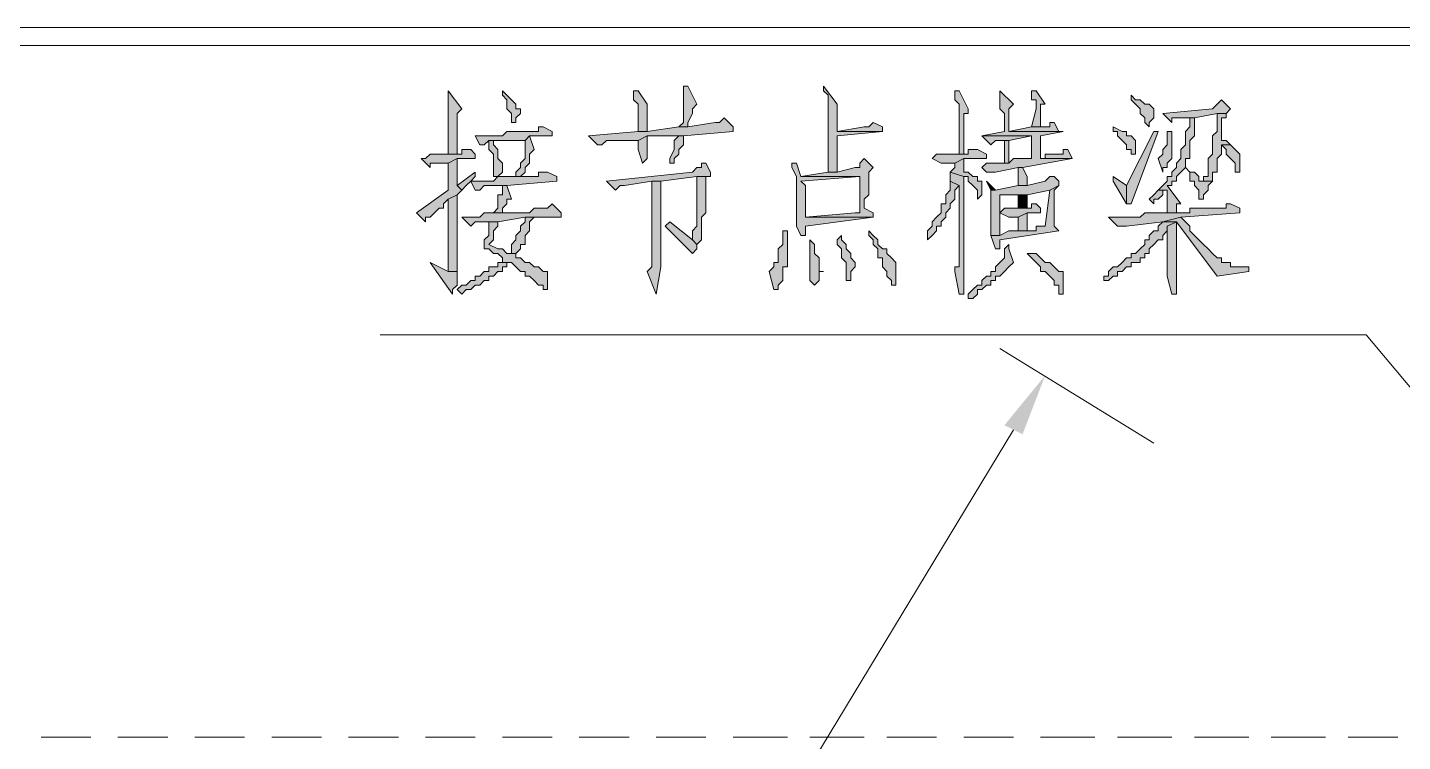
# Model space of a CAD drawing. Header units: millimetres. Extents: x 6 to 291, y 4 to 206.
# Drawn here: x 50 to 62.86, y 162.6 to 169.29 of the extents above; entities that cross this region are included whole.
import ezdxf

# ---------------------------------------------------------------- set-up
doc = ezdxf.new("R2010")
doc.units = ezdxf.units.MM
doc.layers.add('C00-00-00', color=7, linetype='Continuous')

msp = doc.modelspace()

# ---------------------------------------------------------------- hatches: boundary and pattern name
at = {"layer": 'C00-00-00'}
h = msp.add_hatch(color=256, dxfattribs=at)
h.dxf.hatch_style = 2
h.paths.add_polyline_path([(56.134001, 168.740669), (56.134001, 168.486669), (56.134001, 168.444336), (56.134001, 168.402002), (56.091668, 168.359669), (56.176334, 168.359669), (56.176334, 168.402002), (56.218668, 168.486669), (56.218668, 168.529002), (56.261001, 168.571336), (56.176334, 168.740669)])
h = msp.add_hatch(color=256, dxfattribs=at)
h.dxf.hatch_style = 2
h.paths.add_polyline_path([(57.446332, 168.740669), (57.446332, 168.698336), (57.488665, 168.656002), (57.488665, 167.936336), (57.573332, 167.936336), (57.573332, 168.275002), (57.996665, 168.317336), (57.573332, 168.317336), (57.573332, 168.359669), (57.573332, 168.486669), (57.573332, 168.529002), (57.573332, 168.571336)])
h = msp.add_hatch(color=256, dxfattribs=at)
h.dxf.hatch_style = 2
h.paths.add_polyline_path([(53.932666, 168.698335), (53.932666, 168.656001), (53.932666, 168.613668), (53.932666, 168.571335), (53.932666, 168.105668), (54.017332, 168.105668), (54.017332, 168.444335), (54.017332, 168.486668), (54.059666, 168.529001)])
h = msp.add_hatch(color=256, dxfattribs=at)
h.dxf.hatch_style = 2
h.paths.add_polyline_path([(54.440665, 168.698335), (54.440665, 168.656001), (54.482999, 168.613668), (54.482999, 168.571335), (54.482999, 168.529001), (54.525332, 168.486668), (54.525332, 168.444335), (54.525332, 168.402001), (54.567665, 168.402001), (54.567665, 168.444335), (54.609999, 168.486668), (54.609999, 168.529001), (54.567665, 168.529001), (54.567665, 168.571335), (54.525332, 168.613668), (54.482999, 168.656001)])
h = msp.add_hatch(color=256, dxfattribs=at)
h.dxf.hatch_style = 2
h.paths.add_polyline_path([(55.710666, 168.698335), (55.668333, 168.698335), (55.668333, 168.656001), (55.668333, 168.613668), (55.710666, 168.571335), (55.710666, 168.402001), (55.710666, 168.317335), (55.795333, 168.317335), (55.795333, 168.359668), (55.795333, 168.571335)])
h = msp.add_hatch(color=256, dxfattribs=at)
h.dxf.hatch_style = 2
h.paths.add_polyline_path([(58.716333, 168.698335), (58.673999, 168.698335), (58.673999, 168.613668), (58.716333, 168.571335), (58.716333, 168.105668), (58.758666, 168.105668), (58.758666, 168.190335), (58.758666, 168.232668), (58.758666, 168.486668), (58.800999, 168.486668), (58.800999, 168.529001)])
h = msp.add_hatch(color=256, dxfattribs=at)
h.dxf.hatch_style = 2
h.paths.add_polyline_path([(59.097334, 168.698335), (59.097334, 168.656001), (59.097334, 168.613668), (59.097334, 168.529001), (59.139667, 168.486668), (59.139667, 168.317335), (58.928, 168.275001), (59.393667, 168.275001), (59.393667, 168.063335), (59.351334, 168.063335), (59.224334, 168.063335), (59.182, 168.021001), (59.097334, 168.021001), (59.012667, 168.021001), (58.970334, 168.021001), (58.928, 167.978668), (58.970334, 167.936335), (59.012667, 167.936335), (59.055, 167.936335), (59.266667, 167.978668), (59.309, 167.978668), (59.774667, 168.063335), (59.478334, 168.063335), (59.478334, 168.275001), (59.69, 168.317335), (59.182, 168.317335), (59.182, 168.359668), (59.182, 168.529001), (59.224334, 168.571335)])
h = msp.add_hatch(color=256, dxfattribs=at)
h.dxf.hatch_style = 2
h.paths.add_polyline_path([(59.436, 168.698335), (59.393666, 168.698335), (59.393666, 168.613668), (59.436, 168.613668), (59.436, 168.529001), (59.393666, 168.359668), (59.478333, 168.359668), (59.478333, 168.571335), (59.520666, 168.571335)])
h = msp.add_hatch(color=256, dxfattribs=at)
h.dxf.hatch_style = 2
h.paths.add_polyline_path([(60.325, 168.656001), (60.325, 168.613667), (60.367333, 168.571334), (60.409667, 168.529001), (60.409667, 168.486667), (60.452, 168.444334), (60.452, 168.402001), (60.494333, 168.359667), (60.494333, 168.402001), (60.536667, 168.444334), (60.536667, 168.529001), (60.494333, 168.571334), (60.452, 168.571334), (60.409667, 168.613667), (60.367333, 168.613667)])
h = msp.add_hatch(color=256, dxfattribs=at)
h.dxf.hatch_style = 2
h.paths.add_polyline_path([(61.171666, 168.61367), (61.129333, 168.571337), (61.086999, 168.529004), (60.621333, 168.48667), (60.705999, 168.402004), (60.705999, 168.444337), (60.790666, 168.444337), (60.875333, 168.444337), (60.917666, 168.444337), (61.129333, 168.48667), (61.213999, 168.48667), (61.256333, 168.529004)])
h = msp.add_hatch(color=256, dxfattribs=at)
h.dxf.hatch_style = 2
h.paths.add_polyline_path([(61.214, 168.486667), (61.129334, 168.486667), (61.129334, 168.317334), (61.087, 168.275001), (61.087, 168.190334), (61.087, 168.148001), (61.087, 168.105667), (61.044667, 168.063334), (61.044667, 168.021001), (61.044667, 167.978667), (61.044667, 167.894001), (61.002334, 167.894001), (61.002334, 167.851667), (61.087, 167.851667), (61.087, 167.894001), (61.087, 167.936334), (61.129334, 167.936334), (61.129334, 167.978667), (61.129334, 168.021001), (61.129334, 168.063334), (61.171667, 168.105667), (61.171667, 168.190334), (61.256334, 168.190334), (61.214, 168.232667), (61.171667, 168.232667), (61.171667, 168.444334), (61.214, 168.444334)])
h = msp.add_hatch(color=256, dxfattribs=at)
h.dxf.hatch_style = 2
h.paths.add_polyline_path([(54.821666, 168.359669), (54.779333, 168.359669), (54.779333, 168.317335), (54.652333, 168.317335), (54.609999, 168.317335), (54.482999, 168.317335), (54.440666, 168.275002), (54.271333, 168.275002), (54.228999, 168.275002), (54.186666, 168.275002), (54.228999, 168.190335), (54.271333, 168.190335), (54.313666, 168.232669), (54.355999, 168.232669), (54.652333, 168.232669), (54.694666, 168.275002), (54.906333, 168.275002), (54.906333, 168.317335)])
h = msp.add_hatch(color=256, dxfattribs=at)
h.dxf.hatch_style = 2
h.paths.add_polyline_path([(56.515002, 168.444337), (56.472668, 168.402004), (56.430335, 168.402004), (56.176335, 168.35967), (56.091668, 168.35967), (55.795335, 168.317337), (55.710668, 168.317337), (55.245002, 168.275004), (55.329668, 168.190337), (55.372002, 168.190337), (55.414335, 168.23267), (55.710668, 168.23267), (55.795335, 168.275004), (56.091668, 168.275004), (56.134002, 168.275004), (56.599668, 168.317337), (56.599668, 168.35967)])
h = msp.add_hatch(color=256, dxfattribs=at)
h.dxf.hatch_style = 2
h.paths.add_polyline_path([(57.912001, 168.402003), (57.869668, 168.359669), (57.827335, 168.359669), (57.573335, 168.317336), (57.996668, 168.317336), (57.996668, 168.359669)])
h = msp.add_hatch(color=256, dxfattribs=at)
h.dxf.hatch_style = 2
h.paths.add_polyline_path([(59.605333, 168.402003), (59.563, 168.402003), (59.563, 168.359669), (59.520666, 168.359669), (59.393666, 168.359669), (59.182, 168.317336), (59.69, 168.317336), (59.647666, 168.317336)])
h = msp.add_hatch(color=256, dxfattribs=at)
h.dxf.hatch_style = 2
h.paths.add_polyline_path([(60.155667, 168.359669), (60.155667, 168.317335), (60.198, 168.317335), (60.198, 168.275002), (60.240334, 168.232669), (60.282667, 168.190335), (60.282667, 168.148002), (60.325, 168.148002), (60.325, 168.105669), (60.367334, 168.105669), (60.367334, 168.232669), (60.325, 168.275002), (60.282667, 168.275002), (60.282667, 168.317335), (60.240334, 168.317335)])
h = msp.add_hatch(color=256, dxfattribs=at)
h.dxf.hatch_style = 2
h.paths.add_polyline_path([(60.917668, 168.444337), (60.875335, 168.444337), (60.875335, 168.402004), (60.875335, 168.35967), (60.833001, 168.317337), (60.833001, 168.275004), (60.833001, 168.23267), (60.833001, 168.190337), (60.790668, 168.148004), (60.790668, 168.10567), (60.790668, 168.063337), (60.748335, 168.021004), (60.748335, 167.97867), (60.706001, 167.936337), (60.706001, 167.894004), (60.663668, 167.894004), (60.663668, 167.85167), (60.621335, 167.809337), (60.579001, 167.767004), (60.663668, 167.767004), (60.663668, 167.72467), (60.663668, 167.682337), (60.663668, 167.555337), (60.748335, 167.555337), (60.748335, 167.640004), (60.790668, 167.640004), (60.663668, 167.809337), (60.706001, 167.809337), (60.706001, 167.85167), (60.748335, 167.85167), (60.748335, 167.894004), (60.790668, 167.936337), (60.833001, 167.97867), (60.833001, 168.021004), (60.833001, 168.063337), (60.875335, 168.063337), (60.875335, 168.10567), (60.875335, 168.148004), (60.875335, 168.23267), (60.917668, 168.275004), (60.917668, 168.317337), (60.917668, 168.35967)])
h = msp.add_hatch(color=256, dxfattribs=at)
h.dxf.hatch_style = 2
h.paths.add_polyline_path([(54.356001, 168.23267), (54.313667, 168.23267), (54.313667, 168.190336), (54.313667, 168.148003), (54.356001, 168.10567), (54.356001, 167.97867), (54.356001, 167.936336), (54.356001, 167.894003), (54.398334, 167.894003), (54.440667, 167.936336), (54.440667, 168.021003), (54.398334, 168.063336), (54.398334, 168.10567), (54.398334, 168.148003), (54.356001, 168.190336)])
h = msp.add_hatch(color=256, dxfattribs=at)
h.dxf.hatch_style = 2
h.paths.add_polyline_path([(54.694667, 168.275004), (54.652334, 168.23267), (54.652334, 168.190337), (54.652334, 168.148004), (54.652334, 168.063337), (54.61, 168.021004), (54.61, 167.97867), (54.567667, 167.936337), (54.567667, 167.894004), (54.61, 167.894004), (54.652334, 167.936337), (54.652334, 167.97867), (54.694667, 168.021004), (54.694667, 168.063337), (54.694667, 168.10567), (54.737, 168.148004)])
h = msp.add_hatch(color=256, dxfattribs=at)
h.dxf.hatch_style = 2
h.paths.add_polyline_path([(55.795335, 168.275004), (55.710668, 168.23267), (55.710668, 168.190337), (55.710668, 168.148004), (55.753001, 168.021004), (55.795335, 168.063337)])
h = msp.add_hatch(color=256, dxfattribs=at)
h.dxf.hatch_style = 2
h.paths.add_polyline_path([(56.134001, 168.275004), (56.091668, 168.275004), (56.049334, 168.23267), (56.049334, 168.190337), (56.049334, 168.148004), (56.007001, 168.063337), (56.007001, 168.021004), (56.049334, 168.021004), (56.049334, 168.063337), (56.091668, 168.10567), (56.091668, 168.148004), (56.134001, 168.190337), (56.134001, 168.23267)])
h = msp.add_hatch(color=256, dxfattribs=at)
h.dxf.hatch_style = 2
h.paths.add_polyline_path([(58.928, 168.275004), (59.012667, 168.190337), (59.055, 168.23267), (59.097334, 168.23267), (59.139667, 168.23267), (59.182, 168.23267), (59.393667, 168.275004)])
h = msp.add_hatch(color=256, dxfattribs=at)
h.dxf.hatch_style = 2
h.paths.add_polyline_path([(59.181998, 168.23267), (59.139668, 168.23267), (59.139668, 168.021002), (59.181998, 168.021002), (59.181998, 168.105671)])
h = msp.add_hatch(color=256, dxfattribs=at)
h.dxf.hatch_style = 2
h.paths.add_polyline_path([(60.536667, 168.317334), (60.282666, 167.809335), (60.282666, 167.640001), (60.325, 167.640001), (60.579002, 168.317334)])
h = msp.add_hatch(color=256, dxfattribs=at)
h.dxf.hatch_style = 2
h.paths.add_polyline_path([(60.706001, 168.317334), (60.663667, 168.317334), (60.663667, 168.275001), (60.663667, 168.232668), (60.663667, 168.190334), (60.621334, 168.148001), (60.621334, 168.105668), (60.579001, 168.063334), (60.621334, 167.936334), (60.621334, 167.978668), (60.663667, 167.978668), (60.663667, 168.021001), (60.706001, 168.063334), (60.706001, 168.190334), (60.706001, 168.232668)])
h = msp.add_hatch(color=256, dxfattribs=at)
h.dxf.hatch_style = 2
h.paths.add_polyline_path([(54.144333, 168.148001), (54.102, 168.148001), (54.059666, 168.148001), (54.059666, 168.105668), (53.932666, 168.105668), (53.763333, 168.105668), (53.721, 168.063334), (53.678666, 168.063334), (53.763333, 167.978668), (53.763333, 168.021001), (53.805666, 168.021001), (53.932666, 168.021001), (54.017333, 168.063334), (54.186666, 168.063334), (54.186666, 168.105668)])
h = msp.add_hatch(color=256, dxfattribs=at)
h.dxf.hatch_style = 2
h.paths.add_polyline_path([(58.885666, 168.148001), (58.843333, 168.148001), (58.800999, 168.148001), (58.800999, 168.105668), (58.673999, 168.105668), (58.631666, 168.105668), (58.504666, 168.105668), (58.462333, 168.063334), (58.546999, 168.021001), (58.589333, 168.021001), (58.631666, 168.021001), (58.673999, 168.021001), (58.758666, 168.063334), (58.970333, 168.063334), (58.970333, 168.105668)])
h = msp.add_hatch(color=256, dxfattribs=at)
h.dxf.hatch_style = 2
h.paths.add_polyline_path([(59.732332, 168.148001), (59.689999, 168.148001), (59.689999, 168.105668), (59.647665, 168.105668), (59.520665, 168.105668), (59.520665, 168.063334), (59.478332, 168.063334), (59.774665, 168.063334)])
h = msp.add_hatch(color=256, dxfattribs=at)
h.dxf.hatch_style = 2
h.paths.add_polyline_path([(61.256334, 168.190335), (61.171668, 168.190335), (61.214001, 168.148002), (61.214001, 168.105669), (61.256334, 168.063335), (61.298668, 168.021002), (61.298668, 167.978669), (61.298668, 167.936335), (61.341001, 167.936335), (61.341001, 168.063335), (61.341001, 168.105669), (61.298668, 168.148002)])
h = msp.add_hatch(color=256, dxfattribs=at)
h.dxf.hatch_style = 2
h.paths.add_polyline_path([(54.017334, 168.063336), (53.932668, 168.021003), (53.932668, 167.767003), (53.636334, 167.555336), (53.721001, 167.47067), (53.721001, 167.513003), (53.763334, 167.513003), (53.805668, 167.555336), (53.848001, 167.59767), (53.890334, 167.59767), (53.890334, 167.640003), (53.932668, 167.682336), (54.017334, 167.72467), (54.059668, 167.767003), (54.017334, 167.809336), (54.017334, 167.936336), (54.017334, 167.97867)])
h = msp.add_hatch(color=256, dxfattribs=at)
h.dxf.hatch_style = 2
h.paths.add_polyline_path([(56.345669, 168.021002), (56.303335, 168.021002), (56.303335, 167.978669), (56.261002, 167.978669), (56.218669, 167.936336), (55.414335, 167.851669), (55.499002, 167.767002), (55.541335, 167.809336), (55.583669, 167.809336), (55.837669, 167.851669), (55.922335, 167.851669), (56.261002, 167.894002), (56.345669, 167.894002), (56.388002, 167.894002), (56.388002, 167.936336)])
h = msp.add_hatch(color=256, dxfattribs=at)
h.dxf.hatch_style = 2
h.paths.add_polyline_path([(57.192334, 168.021002), (57.150001, 168.021002), (57.150001, 167.978669), (57.192334, 167.894002), (57.192334, 167.809336), (57.192334, 167.767002), (57.192334, 167.470669), (57.192334, 167.428336), (57.234668, 167.343669), (57.277001, 167.343669), (57.277001, 167.428336), (57.912001, 167.513002), (57.277001, 167.513002), (57.277001, 167.809336), (57.234668, 167.851669), (57.785001, 167.894002), (57.234668, 167.894002)])
h = msp.add_hatch(color=256, dxfattribs=at)
h.dxf.hatch_style = 2
h.paths.add_polyline_path([(57.827333, 168.063336), (57.784999, 168.021003), (57.784999, 167.97867), (57.742666, 167.97867), (57.573333, 167.936336), (57.488666, 167.936336), (57.234666, 167.894003), (57.784999, 167.894003), (57.784999, 167.555336), (57.742666, 167.555336), (57.276999, 167.513003), (57.911999, 167.513003), (57.911999, 167.555336), (57.827333, 167.59767), (57.827333, 167.682336), (57.869666, 167.72467), (57.869666, 167.894003), (57.869666, 167.936336), (57.911999, 167.97867)])
h = msp.add_hatch(color=256, dxfattribs=at)
h.dxf.hatch_style = 2
h.paths.add_polyline_path([(58.758667, 168.063336), (58.674001, 168.021003), (58.674001, 167.97867), (58.631667, 167.936336), (58.758667, 167.894003), (58.801001, 167.894003), (58.801001, 167.85167), (58.843334, 167.809336), (58.885667, 167.767003), (58.885667, 167.72467), (58.885667, 167.682336), (58.928001, 167.72467), (58.928001, 167.767003), (58.928001, 167.85167), (58.885667, 167.85167), (58.885667, 167.894003), (58.843334, 167.894003), (58.801001, 167.936336), (58.758667, 167.936336), (58.758667, 168.021003)])
h = msp.add_hatch(color=256, dxfattribs=at)
h.dxf.hatch_style = 2
h.paths.add_polyline_path([(59.309001, 167.978668), (59.266668, 167.978668), (59.266668, 167.851668), (59.266668, 167.809334), (59.351334, 167.809334), (59.351334, 167.851668), (59.351334, 167.894001)])
h = msp.add_hatch(color=256, dxfattribs=at)
h.dxf.hatch_style = 2
h.paths.add_polyline_path([(60.832999, 167.978668), (60.875333, 167.936334), (60.875333, 167.894001), (60.875333, 167.851668), (60.917666, 167.851668), (60.917666, 167.809334), (60.959999, 167.767001), (60.959999, 167.724668), (60.959999, 167.682334), (61.002333, 167.682334), (61.002333, 167.724668), (61.044666, 167.767001), (61.044666, 167.809334), (61.086999, 167.851668), (61.002333, 167.851668), (60.959999, 167.851668), (60.959999, 167.894001), (60.917666, 167.936334), (60.875333, 167.936334)])
h = msp.add_hatch(color=256, dxfattribs=at)
h.dxf.hatch_style = 2
h.paths.add_polyline_path([(54.186667, 167.936338), (54.017334, 167.809338), (54.059667, 167.767004), (54.102001, 167.809338), (54.144334, 167.851671), (54.186667, 167.894004)])
h = msp.add_hatch(color=256, dxfattribs=at)
h.dxf.hatch_style = 2
h.paths.add_polyline_path([(54.864, 167.936338), (54.821667, 167.936338), (54.779334, 167.936338), (54.779334, 167.894004), (54.61, 167.894004), (54.567667, 167.894004), (54.398334, 167.894004), (54.356, 167.851671), (54.186667, 167.851671), (54.144334, 167.851671), (54.186667, 167.767004), (54.229, 167.767004), (54.271334, 167.809338), (54.440667, 167.809338), (54.483, 167.809338), (54.948667, 167.851671), (54.948667, 167.894004)])
h = msp.add_hatch(color=256, dxfattribs=at)
h.dxf.hatch_style = 2
h.paths.add_polyline_path([(55.922334, 167.851669), (55.837667, 167.851669), (55.837667, 167.767002), (55.837667, 167.089669), (55.837667, 167.047336), (55.795334, 167.005002), (55.88, 166.793336), (55.922334, 167.047336)])
h = msp.add_hatch(color=256, dxfattribs=at)
h.dxf.hatch_style = 2
h.paths.add_polyline_path([(56.345669, 167.894003), (56.261002, 167.894003), (56.261002, 167.85167), (56.261002, 167.555337), (56.261002, 167.428337), (56.218669, 167.386003), (56.218669, 167.34367), (56.218669, 167.301337), (56.261002, 167.259003), (56.303335, 167.301337), (56.303335, 167.34367), (56.303335, 167.386003), (56.303335, 167.513003), (56.345669, 167.555337), (56.345669, 167.59767), (56.345669, 167.682337), (56.345669, 167.72467)])
h = msp.add_hatch(color=256, dxfattribs=at)
h.dxf.hatch_style = 2
h.paths.add_polyline_path([(58.631668, 167.851669), (58.631668, 167.809336), (58.631668, 167.767002), (58.589335, 167.724669), (58.589335, 167.682336), (58.589335, 167.640002), (58.547002, 167.640002), (58.547002, 167.597669), (58.547002, 167.555336), (58.504668, 167.513002), (58.462335, 167.470669), (58.462335, 167.428336), (58.420002, 167.386002), (58.420002, 167.343669), (58.420002, 167.301336), (58.462335, 167.343669), (58.504668, 167.386002), (58.504668, 167.428336), (58.547002, 167.428336), (58.547002, 167.470669), (58.589335, 167.513002), (58.589335, 167.555336), (58.631668, 167.597669), (58.631668, 167.640002), (58.674002, 167.682336), (58.674002, 167.724669), (58.674002, 167.767002), (58.716335, 167.809336)])
h = msp.add_hatch(color=256, dxfattribs=at)
h.dxf.hatch_style = 2
h.paths.add_polyline_path([(58.631668, 167.936338), (58.631668, 167.851671), (58.716335, 167.809338), (58.716335, 167.047338), (58.674002, 167.047338), (58.674002, 167.005004), (58.716335, 166.793338), (58.758668, 166.793338), (58.758668, 167.047338), (58.758668, 167.894004)])
h = msp.add_hatch(color=256, dxfattribs=at)
h.dxf.hatch_style = 2
h.paths.add_polyline_path([(58.970335, 167.851669), (59.012665, 167.767004), (59.054999, 167.767004)])
h = msp.add_hatch(color=256, dxfattribs=at)
h.dxf.hatch_style = 2
h.paths.add_polyline_path([(59.605333, 167.894003), (59.563, 167.894003), (59.520666, 167.85167), (59.351333, 167.809337), (59.266666, 167.809337), (59.055, 167.767003), (59.012666, 167.767003), (59.012666, 167.682337), (59.012666, 167.640003), (59.012666, 167.386003), (59.012666, 167.34367), (59.097333, 167.34367), (59.097333, 167.386003), (59.097333, 167.555337), (59.097333, 167.59767), (59.097333, 167.72467), (59.266666, 167.72467), (59.351333, 167.72467), (59.563, 167.767003), (59.647666, 167.809337), (59.647666, 167.85167)])
h = msp.add_hatch(color=256, dxfattribs=at)
h.dxf.hatch_style = 2
h.paths.add_polyline_path([(60.155667, 167.894003), (60.155667, 167.851669), (60.282666, 167.640001), (60.282666, 167.809335)])
h = msp.add_hatch(color=256, dxfattribs=at)
h.dxf.hatch_style = 2
h.paths.add_polyline_path([(54.017334, 167.72467), (53.932666, 167.682336), (53.932666, 167.005003), (54.017334, 167.005003)])
h = msp.add_hatch(color=256, dxfattribs=at)
h.dxf.hatch_style = 2
h.paths.add_polyline_path([(54.482999, 167.809335), (54.440666, 167.809335), (54.440666, 167.724668), (54.398333, 167.724668), (54.398333, 167.682335), (54.398333, 167.640001), (54.398333, 167.597668), (54.355999, 167.555335), (54.440666, 167.555335), (54.440666, 167.597668), (54.482999, 167.640001), (54.482999, 167.682335), (54.525333, 167.682335)])
h = msp.add_hatch(color=256, dxfattribs=at)
h.dxf.hatch_style = 2
h.paths.add_polyline_path([(59.647667, 167.809335), (59.563001, 167.767001), (59.520667, 167.428335), (59.436001, 167.428335), (59.436001, 167.386001), (59.351334, 167.386001), (59.266667, 167.386001), (59.182001, 167.386001), (59.097334, 167.343668), (59.012667, 167.343668), (59.055001, 167.216668), (59.097334, 167.216668), (59.097334, 167.259001), (59.097334, 167.301335), (59.647667, 167.386001), (59.605334, 167.428335), (59.605334, 167.470668), (59.605334, 167.640001), (59.605334, 167.682335), (59.605334, 167.767001)])
h = msp.add_hatch(color=256, dxfattribs=at)
h.dxf.hatch_style = 2
h.paths.add_polyline_path([(59.351335, 167.72467), (59.266667, 167.72467), (59.266667, 167.597667), (59.351335, 167.597667), (59.351335, 167.640001)])
h = msp.add_hatch(color=256, dxfattribs=at)
h.dxf.hatch_style = 2
h.paths.add_polyline_path([(60.579002, 167.767004), (60.536669, 167.724671), (60.494335, 167.682338), (60.536669, 167.640004), (60.536669, 167.682338), (60.579002, 167.682338), (60.621335, 167.724671), (60.621335, 167.767004), (60.663669, 167.767004)])
h = msp.add_hatch(color=256, dxfattribs=at)
h.dxf.hatch_style = 2
h.paths.add_polyline_path([(54.906334, 167.640001), (54.864001, 167.597668), (54.737001, 167.597668), (54.694668, 167.555335), (54.525334, 167.555335), (54.483001, 167.555335), (54.271334, 167.555335), (54.229001, 167.513001), (54.186668, 167.513001), (54.059668, 167.513001), (54.144334, 167.428335), (54.186668, 167.470668), (54.229001, 167.470668), (54.356001, 167.470668), (54.398334, 167.470668), (54.652334, 167.513001), (54.737001, 167.513001), (54.991001, 167.513001), (54.991001, 167.555335)])
h = msp.add_hatch(color=256, dxfattribs=at)
h.dxf.hatch_style = 2
h.paths.add_polyline_path([(59.436, 167.640001), (59.393666, 167.640001), (59.393666, 167.597668), (59.266666, 167.597668), (59.139666, 167.597668), (59.097333, 167.555335), (59.182, 167.513001), (59.224333, 167.513001), (59.266666, 167.513001), (59.351333, 167.555335), (59.478333, 167.555335), (59.478333, 167.597668)])
h = msp.add_hatch(color=256, dxfattribs=at)
h.dxf.hatch_style = 2
h.paths.add_polyline_path([(61.256334, 167.640001), (61.214001, 167.640001), (61.214001, 167.597668), (61.087001, 167.597668), (61.044668, 167.597668), (60.875334, 167.597668), (60.875334, 167.555335), (60.663668, 167.555335), (60.621334, 167.555335), (60.452001, 167.555335), (60.409668, 167.513001), (60.240334, 167.513001), (60.198001, 167.513001), (60.113334, 167.513001), (60.198001, 167.428335), (60.240334, 167.428335), (60.282668, 167.428335), (60.621334, 167.470668), (60.790668, 167.513001), (61.341001, 167.555335), (61.341001, 167.597668)])
h = msp.add_hatch(color=256, dxfattribs=at)
h.dxf.hatch_style = 2
h.paths.add_polyline_path([(54.398335, 167.470668), (54.356002, 167.470668), (54.313668, 167.470668), (54.313668, 167.428335), (54.313668, 167.343668), (54.271335, 167.301335), (54.271335, 167.259002), (54.271335, 167.216668), (54.313668, 167.216668), (54.356002, 167.174335), (54.398335, 167.174335), (54.440668, 167.132002), (54.440668, 167.089668), (54.525335, 167.089668), (54.567668, 167.047335), (54.610002, 167.005002), (54.652335, 167.005002), (54.652335, 166.962668), (54.694668, 166.962668), (54.737002, 166.920335), (54.779335, 166.878002), (54.821668, 166.878002), (54.821668, 166.835668), (54.864002, 166.835668), (54.864002, 166.878002), (54.864002, 167.005002), (54.821668, 167.005002), (54.779335, 167.047335), (54.737002, 167.047335), (54.694668, 167.089668), (54.652335, 167.089668), (54.610002, 167.132002), (54.567668, 167.132002), (54.567668, 167.174335), (54.483002, 167.174335), (54.440668, 167.216668), (54.398335, 167.216668), (54.313668, 167.259002), (54.356002, 167.301335), (54.356002, 167.386002), (54.398335, 167.428335)])
h = msp.add_hatch(color=256, dxfattribs=at)
h.dxf.hatch_style = 2
h.paths.add_polyline_path([(54.737001, 167.513003), (54.652335, 167.513003), (54.652335, 167.470669), (54.610001, 167.428336), (54.610001, 167.386003), (54.567668, 167.343669), (54.567668, 167.301336), (54.525335, 167.259003), (54.525335, 167.216669), (54.525335, 167.174336), (54.483001, 167.174336), (54.567668, 167.174336), (54.610001, 167.216669), (54.610001, 167.259003), (54.652335, 167.259003), (54.652335, 167.301336), (54.652335, 167.343669), (54.694668, 167.386003), (54.694668, 167.428336), (54.694668, 167.470669)])
h = msp.add_hatch(color=256, dxfattribs=at)
h.dxf.hatch_style = 2
h.paths.add_polyline_path([(56.006998, 167.470668), (55.964665, 167.428335), (56.218665, 167.174335), (56.260998, 167.216668), (56.260998, 167.259002), (56.218665, 167.301335)])
h = msp.add_hatch(color=256, dxfattribs=at)
h.dxf.hatch_style = 2
h.paths.add_polyline_path([(59.351335, 167.555337), (59.266667, 167.513003), (59.266667, 167.386004), (59.351335, 167.386004)])
h = msp.add_hatch(color=256, dxfattribs=at)
h.dxf.hatch_style = 2
h.paths.add_polyline_path([(60.621332, 167.470668), (60.578999, 167.428335), (60.578999, 167.386002), (60.536665, 167.386002), (60.494332, 167.343668), (60.494332, 167.301335), (60.451999, 167.301335), (60.451999, 167.259002), (60.409665, 167.216668), (60.367332, 167.174335), (60.324999, 167.174335), (60.324999, 167.132002), (60.282665, 167.132002), (60.240332, 167.089668), (60.197999, 167.047335), (60.155665, 167.047335), (60.113332, 167.005002), (60.113332, 166.962668), (60.070999, 166.962668), (60.070999, 166.920335), (60.113332, 166.920335), (60.155665, 166.962668), (60.197999, 166.962668), (60.197999, 167.005002), (60.240332, 167.005002), (60.282665, 167.047335), (60.324999, 167.047335), (60.324999, 167.089668), (60.367332, 167.089668), (60.409665, 167.089668), (60.409665, 167.132002), (60.451999, 167.132002), (60.451999, 167.174335), (60.494332, 167.174335), (60.494332, 167.216668), (60.536665, 167.259002), (60.578999, 167.301335), (60.621332, 167.301335), (60.621332, 167.343668), (60.663665, 167.386002), (60.663665, 167.428335), (60.748332, 167.470668)])
h = msp.add_hatch(color=256, dxfattribs=at)
h.dxf.hatch_style = 2
h.paths.add_polyline_path([(60.790665, 167.513003), (60.621332, 167.470669), (60.748332, 167.470669), (61.129332, 166.962669), (61.425665, 167.005003), (61.425665, 167.047336), (61.383332, 167.047336), (61.340999, 167.047336), (61.298665, 167.047336), (61.256332, 167.047336), (61.256332, 167.089669), (61.213999, 167.089669), (61.171665, 167.089669), (61.171665, 167.132003), (61.129332, 167.132003), (61.086999, 167.174336), (61.044665, 167.216669), (61.002332, 167.259003), (60.959999, 167.301336), (60.917665, 167.343669), (60.875332, 167.386003), (60.875332, 167.428336), (60.832999, 167.470669)])
h = msp.add_hatch(color=256, dxfattribs=at)
h.dxf.hatch_style = 2
h.paths.add_polyline_path([(60.748335, 167.470668), (60.663668, 167.428335), (60.663668, 167.005002), (60.663668, 166.962668), (60.706002, 166.793335), (60.748335, 166.793335), (60.748335, 166.835668), (60.748335, 167.005002), (60.748335, 167.047335), (60.748335, 167.132002), (60.748335, 167.174335)])
h = msp.add_hatch(color=256, dxfattribs=at)
h.dxf.hatch_style = 2
h.paths.add_polyline_path([(57.107666, 167.386004), (57.065332, 167.386004), (57.065332, 167.301337), (57.065332, 167.259004), (57.022999, 167.21667), (57.022999, 167.174337), (57.022999, 167.132004), (57.022999, 167.08967), (56.980666, 167.08967), (56.980666, 167.047337), (56.938332, 167.005004), (56.980666, 166.83567), (57.022999, 166.83567), (57.022999, 166.878004), (57.065332, 166.920337), (57.065332, 166.96267), (57.065332, 167.005004), (57.065332, 167.047337), (57.107666, 167.047337), (57.107666, 167.174337), (57.107666, 167.21667)])
h = msp.add_hatch(color=256, dxfattribs=at)
h.dxf.hatch_style = 2
h.paths.add_polyline_path([(57.319333, 167.301335), (57.319333, 167.259002), (57.319333, 167.216669), (57.319333, 166.920335), (57.361666, 166.878002), (57.404, 166.920335), (57.404, 166.962669), (57.404, 167.005002), (57.446333, 167.005002), (57.404, 167.005002), (57.404, 167.047335), (57.404, 167.089669), (57.404, 167.132002), (57.361666, 167.174335), (57.361666, 167.216669), (57.361666, 167.259002)])
h = msp.add_hatch(color=256, dxfattribs=at)
h.dxf.hatch_style = 2
h.paths.add_polyline_path([(57.615665, 167.343669), (57.573332, 167.301336), (57.573332, 167.259003), (57.615665, 167.216669), (57.615665, 167.174336), (57.615665, 167.132003), (57.657999, 167.089669), (57.657999, 166.962669), (57.657999, 166.920336), (57.700332, 166.920336), (57.700332, 166.962669), (57.700332, 167.005003), (57.742665, 167.047336), (57.742665, 167.089669), (57.700332, 167.132003), (57.700332, 167.174336), (57.657999, 167.216669), (57.657999, 167.259003), (57.615665, 167.301336)])
h = msp.add_hatch(color=256, dxfattribs=at)
h.dxf.hatch_style = 2
h.paths.add_polyline_path([(57.869667, 167.386004), (57.869667, 167.34367), (57.912, 167.301337), (57.912, 167.259004), (57.954334, 167.21667), (57.954334, 167.174337), (57.954334, 167.132004), (57.996667, 167.132004), (57.996667, 167.08967), (57.996667, 167.047337), (58.039, 167.005004), (58.039, 166.96267), (58.081334, 166.920337), (58.081334, 166.878004), (58.123667, 166.878004), (58.123667, 166.96267), (58.123667, 167.005004), (58.123667, 167.047337), (58.123667, 167.08967), (58.081334, 167.132004), (58.039, 167.174337), (58.039, 167.21667), (57.996667, 167.21667), (57.954334, 167.259004), (57.954334, 167.301337), (57.912, 167.34367)])
h = msp.add_hatch(color=256, dxfattribs=at)
h.dxf.hatch_style = 2
h.paths.add_polyline_path([(59.181998, 167.259001), (59.139665, 167.216668), (59.139665, 167.174334), (59.139665, 167.132001), (59.097331, 167.089668), (59.054998, 167.047334), (59.054998, 167.005001), (59.012665, 167.005001), (59.012665, 166.962668), (58.970331, 166.962668), (58.927998, 166.920334), (58.927998, 166.878001), (58.885665, 166.878001), (58.843331, 166.835668), (58.800998, 166.793334), (58.800998, 166.751001), (58.843331, 166.751001), (58.885665, 166.793334), (58.885665, 166.835668), (58.927998, 166.835668), (58.970331, 166.878001), (59.012665, 166.878001), (59.012665, 166.920334), (59.054998, 166.920334), (59.054998, 166.962668), (59.097331, 166.962668), (59.139665, 167.005001), (59.181998, 167.047334), (59.224331, 167.089668), (59.181998, 167.216668)])
h = msp.add_hatch(color=256, dxfattribs=at)
h.dxf.hatch_style = 2
h.paths.add_polyline_path([(59.393666, 167.174336), (59.351332, 167.174336), (59.393666, 167.132003), (59.435999, 167.08967), (59.478332, 167.047336), (59.478332, 167.005003), (59.520666, 167.005003), (59.562999, 166.96267), (59.605332, 166.920336), (59.605332, 166.878003), (59.647666, 166.878003), (59.647666, 166.83567), (59.647666, 166.793336), (59.689999, 166.793336), (59.689999, 166.920336), (59.689999, 166.96267), (59.689999, 167.005003), (59.647666, 167.005003), (59.605332, 167.047336), (59.562999, 167.08967), (59.520666, 167.08967), (59.478332, 167.132003), (59.435999, 167.174336)])
h = msp.add_hatch(color=256, dxfattribs=at)
h.dxf.hatch_style = 2
h.paths.add_polyline_path([(53.763333, 167.089668), (53.974999, 166.793334), (53.974999, 166.835668), (54.017333, 166.878001), (54.017333, 166.962668), (54.017333, 167.005001), (53.932666, 167.005001)])
h = msp.add_hatch(color=256, dxfattribs=at)
h.dxf.hatch_style = 2
h.paths.add_polyline_path([(54.440665, 167.089668), (54.398332, 167.089668), (54.398332, 167.047334), (54.355999, 167.047334), (54.313665, 167.047334), (54.313665, 167.005001), (54.271332, 167.005001), (54.228999, 166.962668), (54.186665, 166.962668), (54.186665, 166.920334), (54.144332, 166.920334), (54.101999, 166.878001), (54.059665, 166.878001), (54.017332, 166.835668), (54.059665, 166.793334), (54.101999, 166.835668), (54.144332, 166.835668), (54.186665, 166.878001), (54.228999, 166.878001), (54.271332, 166.920334), (54.313665, 166.920334), (54.313665, 166.962668), (54.355999, 166.962668), (54.398332, 167.005001), (54.440665, 167.005001), (54.440665, 167.047334), (54.482999, 167.047334), (54.482999, 167.089668), (54.525332, 167.089668)])
h = msp.add_hatch(color=256, dxfattribs=at)
h.dxf.hatch_style = 2
h.paths.add_polyline_path([(59.139668, 165.565669), (59.309001, 165.481001), (59.520669, 166.031334)])

# ---------------------------------------------------------------- linework, layer by layer
at = {"layer": 'C00-00-00', "lineweight": 5}
for points in [[(39.920335, 169.291003), (184.615669, 169.291003)], [(39.920335, 169.12167), (184.615669, 169.12167)], [(62.526335, 166.412335), (53.297667, 166.412335)], [(65.362665, 163.025668), (62.526335, 166.412335)], [(60.536667, 165.396336), (59.097334, 166.285336)], [(59.224332, 165.523335), (51.138666, 152.146002)], [(50.122667, 162.644671), (50.588333, 162.644671)], [(50.842334, 162.644671), (51.307999, 162.644671)], [(51.562001, 162.644671), (52.027666, 162.644671)], [(52.281668, 162.644671), (52.747334, 162.644671)], [(53.001335, 162.644671), (53.467001, 162.644671)], [(53.720998, 162.644671), (54.186667, 162.644671)], [(54.440665, 162.644671), (54.906334, 162.644671)], [(55.160332, 162.644671), (55.626001, 162.644671)], [(55.879999, 162.644671), (56.345669, 162.644671)], [(56.599666, 162.644671), (57.107666, 162.644671)], [(57.319333, 162.644671), (57.827333, 162.644671)], [(58.039, 162.644671), (58.504665, 162.644671)], [(58.758667, 162.644671), (59.224332, 162.644671)], [(59.478334, 162.644671), (59.986334, 162.644671)], [(60.198001, 162.644671), (60.706001, 162.644671)], [(60.917668, 162.644671), (61.425668, 162.644671)], [(61.637335, 162.644671), (62.145335, 162.644671)], [(62.356998, 162.644671), (62.822667, 162.644671)]]:
    msp.add_lwpolyline(points, dxfattribs=at)
at = {"layer": 'C00-00-00', "lineweight": 13}
for points in [[(56.134001, 168.740669), (56.134001, 168.486669), (56.134001, 168.444336), (56.134001, 168.402002), (56.091668, 168.359669), (56.176334, 168.359669), (56.176334, 168.402002), (56.218668, 168.486669), (56.218668, 168.529002), (56.261001, 168.571336), (56.176334, 168.740669)], [(57.446332, 168.740669), (57.446332, 168.698336), (57.488665, 168.656002), (57.488665, 167.936336), (57.573332, 167.936336), (57.573332, 168.275002), (57.996665, 168.317336), (57.573332, 168.317336), (57.573332, 168.359669), (57.573332, 168.486669), (57.573332, 168.529002), (57.573332, 168.571336)], [(53.932666, 168.698335), (53.932666, 168.656001), (53.932666, 168.613668), (53.932666, 168.571335), (53.932666, 168.105668), (54.017332, 168.105668), (54.017332, 168.444335), (54.017332, 168.486668), (54.059666, 168.529001)], [(54.440665, 168.698335), (54.440665, 168.656001), (54.482999, 168.613668), (54.482999, 168.571335), (54.482999, 168.529001), (54.525332, 168.486668), (54.525332, 168.444335), (54.525332, 168.402001), (54.567665, 168.402001), (54.567665, 168.444335), (54.609999, 168.486668), (54.609999, 168.529001), (54.567665, 168.529001), (54.567665, 168.571335), (54.525332, 168.613668), (54.482999, 168.656001)], [(55.710666, 168.698335), (55.668333, 168.698335), (55.668333, 168.656001), (55.668333, 168.613668), (55.710666, 168.571335), (55.710666, 168.402001), (55.710666, 168.317335), (55.795333, 168.317335), (55.795333, 168.359668), (55.795333, 168.571335)], [(58.716333, 168.698335), (58.673999, 168.698335), (58.673999, 168.613668), (58.716333, 168.571335), (58.716333, 168.105668), (58.758666, 168.105668), (58.758666, 168.190335), (58.758666, 168.232668), (58.758666, 168.486668), (58.800999, 168.486668), (58.800999, 168.529001)], [(59.097334, 168.698335), (59.097334, 168.656001), (59.097334, 168.613668), (59.097334, 168.529001), (59.139667, 168.486668), (59.139667, 168.317335), (58.928, 168.275001), (59.393667, 168.275001), (59.393667, 168.063335), (59.351334, 168.063335), (59.224334, 168.063335), (59.182, 168.021001), (59.097334, 168.021001), (59.012667, 168.021001), (58.970334, 168.021001), (58.928, 167.978668), (58.970334, 167.936335), (59.012667, 167.936335), (59.055, 167.936335), (59.266667, 167.978668), (59.309, 167.978668), (59.774667, 168.063335), (59.478334, 168.063335), (59.478334, 168.275001), (59.69, 168.317335), (59.182, 168.317335), (59.182, 168.359668), (59.182, 168.529001), (59.224334, 168.571335)], [(59.436, 168.698335), (59.393666, 168.698335), (59.393666, 168.613668), (59.436, 168.613668), (59.436, 168.529001), (59.393666, 168.359668), (59.478333, 168.359668), (59.478333, 168.571335), (59.520666, 168.571335)], [(60.325, 168.656001), (60.325, 168.613667), (60.367333, 168.571334), (60.409667, 168.529001), (60.409667, 168.486667), (60.452, 168.444334), (60.452, 168.402001), (60.494333, 168.359667), (60.494333, 168.402001), (60.536667, 168.444334), (60.536667, 168.529001), (60.494333, 168.571334), (60.452, 168.571334), (60.409667, 168.613667), (60.367333, 168.613667)], [(61.171666, 168.61367), (61.129333, 168.571337), (61.086999, 168.529004), (60.621333, 168.48667), (60.705999, 168.402004), (60.705999, 168.444337), (60.790666, 168.444337), (60.875333, 168.444337), (60.917666, 168.444337), (61.129333, 168.48667), (61.213999, 168.48667), (61.256333, 168.529004)], [(61.214, 168.486667), (61.129334, 168.486667), (61.129334, 168.317334), (61.087, 168.275001), (61.087, 168.190334), (61.087, 168.148001), (61.087, 168.105667), (61.044667, 168.063334), (61.044667, 168.021001), (61.044667, 167.978667), (61.044667, 167.894001), (61.002334, 167.894001), (61.002334, 167.851667), (61.087, 167.851667), (61.087, 167.894001), (61.087, 167.936334), (61.129334, 167.936334), (61.129334, 167.978667), (61.129334, 168.021001), (61.129334, 168.063334), (61.171667, 168.105667), (61.171667, 168.190334), (61.256334, 168.190334), (61.214, 168.232667), (61.171667, 168.232667), (61.171667, 168.444334), (61.214, 168.444334)], [(54.821666, 168.359669), (54.779333, 168.359669), (54.779333, 168.317335), (54.652333, 168.317335), (54.609999, 168.317335), (54.482999, 168.317335), (54.440666, 168.275002), (54.271333, 168.275002), (54.228999, 168.275002), (54.186666, 168.275002), (54.228999, 168.190335), (54.271333, 168.190335), (54.313666, 168.232669), (54.355999, 168.232669), (54.652333, 168.232669), (54.694666, 168.275002), (54.906333, 168.275002), (54.906333, 168.317335)], [(56.515002, 168.444337), (56.472668, 168.402004), (56.430335, 168.402004), (56.176335, 168.35967), (56.091668, 168.35967), (55.795335, 168.317337), (55.710668, 168.317337), (55.245002, 168.275004), (55.329668, 168.190337), (55.372002, 168.190337), (55.414335, 168.23267), (55.710668, 168.23267), (55.795335, 168.275004), (56.091668, 168.275004), (56.134002, 168.275004), (56.599668, 168.317337), (56.599668, 168.35967)], [(57.912001, 168.402003), (57.869668, 168.359669), (57.827335, 168.359669), (57.573335, 168.317336), (57.996668, 168.317336), (57.996668, 168.359669)], [(59.605333, 168.402003), (59.563, 168.402003), (59.563, 168.359669), (59.520666, 168.359669), (59.393666, 168.359669), (59.182, 168.317336), (59.69, 168.317336), (59.647666, 168.317336)], [(60.155667, 168.359669), (60.155667, 168.317335), (60.198, 168.317335), (60.198, 168.275002), (60.240334, 168.232669), (60.282667, 168.190335), (60.282667, 168.148002), (60.325, 168.148002), (60.325, 168.105669), (60.367334, 168.105669), (60.367334, 168.232669), (60.325, 168.275002), (60.282667, 168.275002), (60.282667, 168.317335), (60.240334, 168.317335)], [(60.917668, 168.444337), (60.875335, 168.444337), (60.875335, 168.402004), (60.875335, 168.35967), (60.833001, 168.317337), (60.833001, 168.275004), (60.833001, 168.23267), (60.833001, 168.190337), (60.790668, 168.148004), (60.790668, 168.10567), (60.790668, 168.063337), (60.748335, 168.021004), (60.748335, 167.97867), (60.706001, 167.936337), (60.706001, 167.894004), (60.663668, 167.894004), (60.663668, 167.85167), (60.621335, 167.809337), (60.579001, 167.767004), (60.663668, 167.767004), (60.663668, 167.72467), (60.663668, 167.682337), (60.663668, 167.555337), (60.748335, 167.555337), (60.748335, 167.640004), (60.790668, 167.640004), (60.663668, 167.809337), (60.706001, 167.809337), (60.706001, 167.85167), (60.748335, 167.85167), (60.748335, 167.894004), (60.790668, 167.936337), (60.833001, 167.97867), (60.833001, 168.021004), (60.833001, 168.063337), (60.875335, 168.063337), (60.875335, 168.10567), (60.875335, 168.148004), (60.875335, 168.23267), (60.917668, 168.275004), (60.917668, 168.317337), (60.917668, 168.35967)], [(54.356001, 168.23267), (54.313667, 168.23267), (54.313667, 168.190336), (54.313667, 168.148003), (54.356001, 168.10567), (54.356001, 167.97867), (54.356001, 167.936336), (54.356001, 167.894003), (54.398334, 167.894003), (54.440667, 167.936336), (54.440667, 168.021003), (54.398334, 168.063336), (54.398334, 168.10567), (54.398334, 168.148003), (54.356001, 168.190336)], [(54.694667, 168.275004), (54.652334, 168.23267), (54.652334, 168.190337), (54.652334, 168.148004), (54.652334, 168.063337), (54.61, 168.021004), (54.61, 167.97867), (54.567667, 167.936337), (54.567667, 167.894004), (54.61, 167.894004), (54.652334, 167.936337), (54.652334, 167.97867), (54.694667, 168.021004), (54.694667, 168.063337), (54.694667, 168.10567), (54.737, 168.148004)], [(55.795335, 168.275004), (55.710668, 168.23267), (55.710668, 168.190337), (55.710668, 168.148004), (55.753001, 168.021004), (55.795335, 168.063337)], [(56.134001, 168.275004), (56.091668, 168.275004), (56.049334, 168.23267), (56.049334, 168.190337), (56.049334, 168.148004), (56.007001, 168.063337), (56.007001, 168.021004), (56.049334, 168.021004), (56.049334, 168.063337), (56.091668, 168.10567), (56.091668, 168.148004), (56.134001, 168.190337), (56.134001, 168.23267)], [(58.928, 168.275004), (59.012667, 168.190337), (59.055, 168.23267), (59.097334, 168.23267), (59.139667, 168.23267), (59.182, 168.23267), (59.393667, 168.275004)], [(59.181998, 168.23267), (59.139668, 168.23267), (59.139668, 168.021002), (59.181998, 168.021002), (59.181998, 168.105671)], [(60.536667, 168.317334), (60.282666, 167.809335), (60.282666, 167.640001), (60.325, 167.640001), (60.579002, 168.317334)], [(60.706001, 168.317334), (60.663667, 168.317334), (60.663667, 168.275001), (60.663667, 168.232668), (60.663667, 168.190334), (60.621334, 168.148001), (60.621334, 168.105668), (60.579001, 168.063334), (60.621334, 167.936334), (60.621334, 167.978668), (60.663667, 167.978668), (60.663667, 168.021001), (60.706001, 168.063334), (60.706001, 168.190334), (60.706001, 168.232668)], [(54.144333, 168.148001), (54.102, 168.148001), (54.059666, 168.148001), (54.059666, 168.105668), (53.932666, 168.105668), (53.763333, 168.105668), (53.721, 168.063334), (53.678666, 168.063334), (53.763333, 167.978668), (53.763333, 168.021001), (53.805666, 168.021001), (53.932666, 168.021001), (54.017333, 168.063334), (54.186666, 168.063334), (54.186666, 168.105668)], [(58.885666, 168.148001), (58.843333, 168.148001), (58.800999, 168.148001), (58.800999, 168.105668), (58.673999, 168.105668), (58.631666, 168.105668), (58.504666, 168.105668), (58.462333, 168.063334), (58.546999, 168.021001), (58.589333, 168.021001), (58.631666, 168.021001), (58.673999, 168.021001), (58.758666, 168.063334), (58.970333, 168.063334), (58.970333, 168.105668)], [(59.732332, 168.148001), (59.689999, 168.148001), (59.689999, 168.105668), (59.647665, 168.105668), (59.520665, 168.105668), (59.520665, 168.063334), (59.478332, 168.063334), (59.774665, 168.063334)], [(61.256334, 168.190335), (61.171668, 168.190335), (61.214001, 168.148002), (61.214001, 168.105669), (61.256334, 168.063335), (61.298668, 168.021002), (61.298668, 167.978669), (61.298668, 167.936335), (61.341001, 167.936335), (61.341001, 168.063335), (61.341001, 168.105669), (61.298668, 168.148002)], [(54.017334, 168.063336), (53.932668, 168.021003), (53.932668, 167.767003), (53.636334, 167.555336), (53.721001, 167.47067), (53.721001, 167.513003), (53.763334, 167.513003), (53.805668, 167.555336), (53.848001, 167.59767), (53.890334, 167.59767), (53.890334, 167.640003), (53.932668, 167.682336), (54.017334, 167.72467), (54.059668, 167.767003), (54.017334, 167.809336), (54.017334, 167.936336), (54.017334, 167.97867)], [(56.345669, 168.021002), (56.303335, 168.021002), (56.303335, 167.978669), (56.261002, 167.978669), (56.218669, 167.936336), (55.414335, 167.851669), (55.499002, 167.767002), (55.541335, 167.809336), (55.583669, 167.809336), (55.837669, 167.851669), (55.922335, 167.851669), (56.261002, 167.894002), (56.345669, 167.894002), (56.388002, 167.894002), (56.388002, 167.936336)], [(57.192334, 168.021002), (57.150001, 168.021002), (57.150001, 167.978669), (57.192334, 167.894002), (57.192334, 167.809336), (57.192334, 167.767002), (57.192334, 167.470669), (57.192334, 167.428336), (57.234668, 167.343669), (57.277001, 167.343669), (57.277001, 167.428336), (57.912001, 167.513002), (57.277001, 167.513002), (57.277001, 167.809336), (57.234668, 167.851669), (57.785001, 167.894002), (57.234668, 167.894002)], [(57.827333, 168.063336), (57.784999, 168.021003), (57.784999, 167.97867), (57.742666, 167.97867), (57.573333, 167.936336), (57.488666, 167.936336), (57.234666, 167.894003), (57.784999, 167.894003), (57.784999, 167.555336), (57.742666, 167.555336), (57.276999, 167.513003), (57.911999, 167.513003), (57.911999, 167.555336), (57.827333, 167.59767), (57.827333, 167.682336), (57.869666, 167.72467), (57.869666, 167.894003), (57.869666, 167.936336), (57.911999, 167.97867)], [(58.758667, 168.063336), (58.674001, 168.021003), (58.674001, 167.97867), (58.631667, 167.936336), (58.758667, 167.894003), (58.801001, 167.894003), (58.801001, 167.85167), (58.843334, 167.809336), (58.885667, 167.767003), (58.885667, 167.72467), (58.885667, 167.682336), (58.928001, 167.72467), (58.928001, 167.767003), (58.928001, 167.85167), (58.885667, 167.85167), (58.885667, 167.894003), (58.843334, 167.894003), (58.801001, 167.936336), (58.758667, 167.936336), (58.758667, 168.021003)], [(59.309001, 167.978668), (59.266668, 167.978668), (59.266668, 167.851668), (59.266668, 167.809334), (59.351334, 167.809334), (59.351334, 167.851668), (59.351334, 167.894001)], [(60.832999, 167.978668), (60.875333, 167.936334), (60.875333, 167.894001), (60.875333, 167.851668), (60.917666, 167.851668), (60.917666, 167.809334), (60.959999, 167.767001), (60.959999, 167.724668), (60.959999, 167.682334), (61.002333, 167.682334), (61.002333, 167.724668), (61.044666, 167.767001), (61.044666, 167.809334), (61.086999, 167.851668), (61.002333, 167.851668), (60.959999, 167.851668), (60.959999, 167.894001), (60.917666, 167.936334), (60.875333, 167.936334)], [(54.186667, 167.936338), (54.017334, 167.809338), (54.059667, 167.767004), (54.102001, 167.809338), (54.144334, 167.851671), (54.186667, 167.894004)], [(54.864, 167.936338), (54.821667, 167.936338), (54.779334, 167.936338), (54.779334, 167.894004), (54.61, 167.894004), (54.567667, 167.894004), (54.398334, 167.894004), (54.356, 167.851671), (54.186667, 167.851671), (54.144334, 167.851671), (54.186667, 167.767004), (54.229, 167.767004), (54.271334, 167.809338), (54.440667, 167.809338), (54.483, 167.809338), (54.948667, 167.851671), (54.948667, 167.894004)], [(55.922334, 167.851669), (55.837667, 167.851669), (55.837667, 167.767002), (55.837667, 167.089669), (55.837667, 167.047336), (55.795334, 167.005002), (55.88, 166.793336), (55.922334, 167.047336)], [(56.345669, 167.894003), (56.261002, 167.894003), (56.261002, 167.85167), (56.261002, 167.555337), (56.261002, 167.428337), (56.218669, 167.386003), (56.218669, 167.34367), (56.218669, 167.301337), (56.261002, 167.259003), (56.303335, 167.301337), (56.303335, 167.34367), (56.303335, 167.386003), (56.303335, 167.513003), (56.345669, 167.555337), (56.345669, 167.59767), (56.345669, 167.682337), (56.345669, 167.72467)], [(58.631668, 167.851669), (58.631668, 167.809336), (58.631668, 167.767002), (58.589335, 167.724669), (58.589335, 167.682336), (58.589335, 167.640002), (58.547002, 167.640002), (58.547002, 167.597669), (58.547002, 167.555336), (58.504668, 167.513002), (58.462335, 167.470669), (58.462335, 167.428336), (58.420002, 167.386002), (58.420002, 167.343669), (58.420002, 167.301336), (58.462335, 167.343669), (58.504668, 167.386002), (58.504668, 167.428336), (58.547002, 167.428336), (58.547002, 167.470669), (58.589335, 167.513002), (58.589335, 167.555336), (58.631668, 167.597669), (58.631668, 167.640002), (58.674002, 167.682336), (58.674002, 167.724669), (58.674002, 167.767002), (58.716335, 167.809336)], [(58.631668, 167.936338), (58.631668, 167.851671), (58.716335, 167.809338), (58.716335, 167.047338), (58.674002, 167.047338), (58.674002, 167.005004), (58.716335, 166.793338), (58.758668, 166.793338), (58.758668, 167.047338), (58.758668, 167.894004)], [(58.970335, 167.851669), (59.012665, 167.767004), (59.054999, 167.767004)], [(59.605333, 167.894003), (59.563, 167.894003), (59.520666, 167.85167), (59.351333, 167.809337), (59.266666, 167.809337), (59.055, 167.767003), (59.012666, 167.767003), (59.012666, 167.682337), (59.012666, 167.640003), (59.012666, 167.386003), (59.012666, 167.34367), (59.097333, 167.34367), (59.097333, 167.386003), (59.097333, 167.555337), (59.097333, 167.59767), (59.097333, 167.72467), (59.266666, 167.72467), (59.351333, 167.72467), (59.563, 167.767003), (59.647666, 167.809337), (59.647666, 167.85167)], [(60.155667, 167.894003), (60.155667, 167.851669), (60.282666, 167.640001), (60.282666, 167.809335)], [(54.017334, 167.72467), (53.932666, 167.682336), (53.932666, 167.005003), (54.017334, 167.005003)], [(54.440665, 167.809335), (54.271332, 167.809335)], [(54.482999, 167.809335), (54.440666, 167.809335), (54.440666, 167.724668), (54.398333, 167.724668), (54.398333, 167.682335), (54.398333, 167.640001), (54.398333, 167.597668), (54.355999, 167.555335), (54.440666, 167.555335), (54.440666, 167.597668), (54.482999, 167.640001), (54.482999, 167.682335), (54.525333, 167.682335)], [(59.647667, 167.809335), (59.563001, 167.767001), (59.520667, 167.428335), (59.436001, 167.428335), (59.436001, 167.386001), (59.351334, 167.386001), (59.266667, 167.386001), (59.182001, 167.386001), (59.097334, 167.343668), (59.012667, 167.343668), (59.055001, 167.216668), (59.097334, 167.216668), (59.097334, 167.259001), (59.097334, 167.301335), (59.647667, 167.386001), (59.605334, 167.428335), (59.605334, 167.470668), (59.605334, 167.640001), (59.605334, 167.682335), (59.605334, 167.767001)], [(59.351335, 167.72467), (59.266667, 167.72467), (59.266667, 167.597667), (59.351335, 167.597667), (59.351335, 167.640001)], [(60.579002, 167.767004), (60.536669, 167.724671), (60.494335, 167.682338), (60.536669, 167.640004), (60.536669, 167.682338), (60.579002, 167.682338), (60.621335, 167.724671), (60.621335, 167.767004), (60.663669, 167.767004)], [(54.906334, 167.640001), (54.864001, 167.597668), (54.737001, 167.597668), (54.694668, 167.555335), (54.525334, 167.555335), (54.483001, 167.555335), (54.271334, 167.555335), (54.229001, 167.513001), (54.186668, 167.513001), (54.059668, 167.513001), (54.144334, 167.428335), (54.186668, 167.470668), (54.229001, 167.470668), (54.356001, 167.470668), (54.398334, 167.470668), (54.652334, 167.513001), (54.737001, 167.513001), (54.991001, 167.513001), (54.991001, 167.555335)], [(59.436, 167.640001), (59.393666, 167.640001), (59.393666, 167.597668), (59.266666, 167.597668), (59.139666, 167.597668), (59.097333, 167.555335), (59.182, 167.513001), (59.224333, 167.513001), (59.266666, 167.513001), (59.351333, 167.555335), (59.478333, 167.555335), (59.478333, 167.597668)], [(61.256334, 167.640001), (61.214001, 167.640001), (61.214001, 167.597668), (61.087001, 167.597668), (61.044668, 167.597668), (60.875334, 167.597668), (60.875334, 167.555335), (60.663668, 167.555335), (60.621334, 167.555335), (60.452001, 167.555335), (60.409668, 167.513001), (60.240334, 167.513001), (60.198001, 167.513001), (60.113334, 167.513001), (60.198001, 167.428335), (60.240334, 167.428335), (60.282668, 167.428335), (60.621334, 167.470668), (60.790668, 167.513001), (61.341001, 167.555335), (61.341001, 167.597668)], [(54.398335, 167.470668), (54.356002, 167.470668), (54.313668, 167.470668), (54.313668, 167.428335), (54.313668, 167.343668), (54.271335, 167.301335), (54.271335, 167.259002), (54.271335, 167.216668), (54.313668, 167.216668), (54.356002, 167.174335), (54.398335, 167.174335), (54.440668, 167.132002), (54.440668, 167.089668), (54.525335, 167.089668), (54.567668, 167.047335), (54.610002, 167.005002), (54.652335, 167.005002), (54.652335, 166.962668), (54.694668, 166.962668), (54.737002, 166.920335), (54.779335, 166.878002), (54.821668, 166.878002), (54.821668, 166.835668), (54.864002, 166.835668), (54.864002, 166.878002), (54.864002, 167.005002), (54.821668, 167.005002), (54.779335, 167.047335), (54.737002, 167.047335), (54.694668, 167.089668), (54.652335, 167.089668), (54.610002, 167.132002), (54.567668, 167.132002), (54.567668, 167.174335), (54.483002, 167.174335), (54.440668, 167.216668), (54.398335, 167.216668), (54.313668, 167.259002), (54.356002, 167.301335), (54.356002, 167.386002), (54.398335, 167.428335)], [(54.737001, 167.513003), (54.652335, 167.513003), (54.652335, 167.470669), (54.610001, 167.428336), (54.610001, 167.386003), (54.567668, 167.343669), (54.567668, 167.301336), (54.525335, 167.259003), (54.525335, 167.216669), (54.525335, 167.174336), (54.483001, 167.174336), (54.567668, 167.174336), (54.610001, 167.216669), (54.610001, 167.259003), (54.652335, 167.259003), (54.652335, 167.301336), (54.652335, 167.343669), (54.694668, 167.386003), (54.694668, 167.428336), (54.694668, 167.470669)], [(56.006998, 167.470668), (55.964665, 167.428335), (56.218665, 167.174335), (56.260998, 167.216668), (56.260998, 167.259002), (56.218665, 167.301335)], [(59.351335, 167.555337), (59.266667, 167.513003), (59.266667, 167.386004), (59.351335, 167.386004)], [(60.621332, 167.470668), (60.578999, 167.428335), (60.578999, 167.386002), (60.536665, 167.386002), (60.494332, 167.343668), (60.494332, 167.301335), (60.451999, 167.301335), (60.451999, 167.259002), (60.409665, 167.216668), (60.367332, 167.174335), (60.324999, 167.174335), (60.324999, 167.132002), (60.282665, 167.132002), (60.240332, 167.089668), (60.197999, 167.047335), (60.155665, 167.047335), (60.113332, 167.005002), (60.113332, 166.962668), (60.070999, 166.962668), (60.070999, 166.920335), (60.113332, 166.920335), (60.155665, 166.962668), (60.197999, 166.962668), (60.197999, 167.005002), (60.240332, 167.005002), (60.282665, 167.047335), (60.324999, 167.047335), (60.324999, 167.089668), (60.367332, 167.089668), (60.409665, 167.089668), (60.409665, 167.132002), (60.451999, 167.132002), (60.451999, 167.174335), (60.494332, 167.174335), (60.494332, 167.216668), (60.536665, 167.259002), (60.578999, 167.301335), (60.621332, 167.301335), (60.621332, 167.343668), (60.663665, 167.386002), (60.663665, 167.428335), (60.748332, 167.470668)], [(60.790665, 167.513003), (60.621332, 167.470669), (60.748332, 167.470669), (61.129332, 166.962669), (61.425665, 167.005003), (61.425665, 167.047336), (61.383332, 167.047336), (61.340999, 167.047336), (61.298665, 167.047336), (61.256332, 167.047336), (61.256332, 167.089669), (61.213999, 167.089669), (61.171665, 167.089669), (61.171665, 167.132003), (61.129332, 167.132003), (61.086999, 167.174336), (61.044665, 167.216669), (61.002332, 167.259003), (60.959999, 167.301336), (60.917665, 167.343669), (60.875332, 167.386003), (60.875332, 167.428336), (60.832999, 167.470669)], [(60.748335, 167.470668), (60.663668, 167.428335), (60.663668, 167.005002), (60.663668, 166.962668), (60.706002, 166.793335), (60.748335, 166.793335), (60.748335, 166.835668), (60.748335, 167.005002), (60.748335, 167.047335), (60.748335, 167.132002), (60.748335, 167.174335)], [(57.107666, 167.386004), (57.065332, 167.386004), (57.065332, 167.301337), (57.065332, 167.259004), (57.022999, 167.21667), (57.022999, 167.174337), (57.022999, 167.132004), (57.022999, 167.08967), (56.980666, 167.08967), (56.980666, 167.047337), (56.938332, 167.005004), (56.980666, 166.83567), (57.022999, 166.83567), (57.022999, 166.878004), (57.065332, 166.920337), (57.065332, 166.96267), (57.065332, 167.005004), (57.065332, 167.047337), (57.107666, 167.047337), (57.107666, 167.174337), (57.107666, 167.21667)], [(57.319333, 167.301335), (57.319333, 167.259002), (57.319333, 167.216669), (57.319333, 166.920335), (57.361666, 166.878002), (57.404, 166.920335), (57.404, 166.962669), (57.404, 167.005002), (57.446333, 167.005002), (57.404, 167.005002), (57.404, 167.047335), (57.404, 167.089669), (57.404, 167.132002), (57.361666, 167.174335), (57.361666, 167.216669), (57.361666, 167.259002)], [(57.615665, 167.343669), (57.573332, 167.301336), (57.573332, 167.259003), (57.615665, 167.216669), (57.615665, 167.174336), (57.615665, 167.132003), (57.657999, 167.089669), (57.657999, 166.962669), (57.657999, 166.920336), (57.700332, 166.920336), (57.700332, 166.962669), (57.700332, 167.005003), (57.742665, 167.047336), (57.742665, 167.089669), (57.700332, 167.132003), (57.700332, 167.174336), (57.657999, 167.216669), (57.657999, 167.259003), (57.615665, 167.301336)], [(57.869667, 167.386004), (57.869667, 167.34367), (57.912, 167.301337), (57.912, 167.259004), (57.954334, 167.21667), (57.954334, 167.174337), (57.954334, 167.132004), (57.996667, 167.132004), (57.996667, 167.08967), (57.996667, 167.047337), (58.039, 167.005004), (58.039, 166.96267), (58.081334, 166.920337), (58.081334, 166.878004), (58.123667, 166.878004), (58.123667, 166.96267), (58.123667, 167.005004), (58.123667, 167.047337), (58.123667, 167.08967), (58.081334, 167.132004), (58.039, 167.174337), (58.039, 167.21667), (57.996667, 167.21667), (57.954334, 167.259004), (57.954334, 167.301337), (57.912, 167.34367)], [(59.181998, 167.259001), (59.139665, 167.216668), (59.139665, 167.174334), (59.139665, 167.132001), (59.097331, 167.089668), (59.054998, 167.047334), (59.054998, 167.005001), (59.012665, 167.005001), (59.012665, 166.962668), (58.970331, 166.962668), (58.927998, 166.920334), (58.927998, 166.878001), (58.885665, 166.878001), (58.843331, 166.835668), (58.800998, 166.793334), (58.800998, 166.751001), (58.843331, 166.751001), (58.885665, 166.793334), (58.885665, 166.835668), (58.927998, 166.835668), (58.970331, 166.878001), (59.012665, 166.878001), (59.012665, 166.920334), (59.054998, 166.920334), (59.054998, 166.962668), (59.097331, 166.962668), (59.139665, 167.005001), (59.181998, 167.047334), (59.224331, 167.089668), (59.181998, 167.216668)], [(59.393666, 167.174336), (59.351332, 167.174336), (59.393666, 167.132003), (59.435999, 167.08967), (59.478332, 167.047336), (59.478332, 167.005003), (59.520666, 167.005003), (59.562999, 166.96267), (59.605332, 166.920336), (59.605332, 166.878003), (59.647666, 166.878003), (59.647666, 166.83567), (59.647666, 166.793336), (59.689999, 166.793336), (59.689999, 166.920336), (59.689999, 166.96267), (59.689999, 167.005003), (59.647666, 167.005003), (59.605332, 167.047336), (59.562999, 167.08967), (59.520666, 167.08967), (59.478332, 167.132003), (59.435999, 167.174336)], [(53.763333, 167.089668), (53.974999, 166.793334), (53.974999, 166.835668), (54.017333, 166.878001), (54.017333, 166.962668), (54.017333, 167.005001), (53.932666, 167.005001)], [(54.440665, 167.089668), (54.398332, 167.089668), (54.398332, 167.047334), (54.355999, 167.047334), (54.313665, 167.047334), (54.313665, 167.005001), (54.271332, 167.005001), (54.228999, 166.962668), (54.186665, 166.962668), (54.186665, 166.920334), (54.144332, 166.920334), (54.101999, 166.878001), (54.059665, 166.878001), (54.017332, 166.835668), (54.059665, 166.793334), (54.101999, 166.835668), (54.144332, 166.835668), (54.186665, 166.878001), (54.228999, 166.878001), (54.271332, 166.920334), (54.313665, 166.920334), (54.313665, 166.962668), (54.355999, 166.962668), (54.398332, 167.005001), (54.440665, 167.005001), (54.440665, 167.047334), (54.482999, 167.047334), (54.482999, 167.089668), (54.525332, 167.089668)]]:
    msp.add_lwpolyline(points, close=True, dxfattribs=at)

doc.saveas('drawing.dxf')
